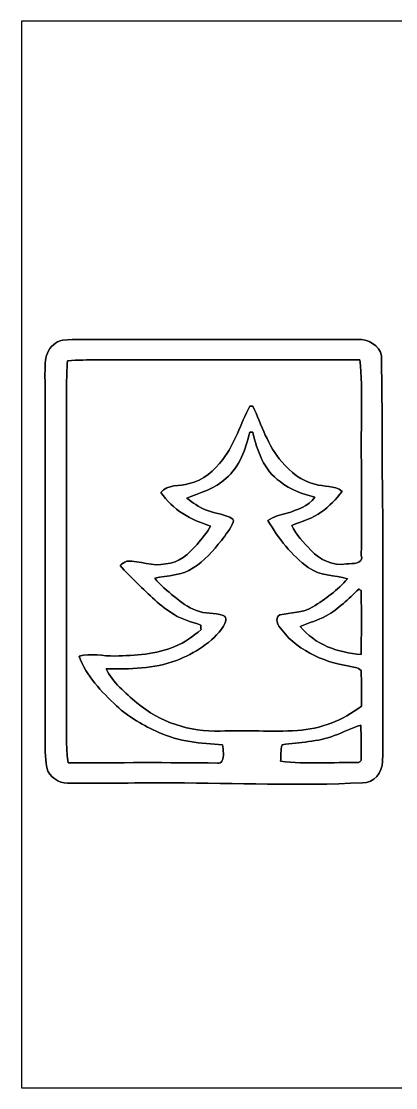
# Model space of a CAD drawing. Header units: centimetres. Extents: x -16.8 to 16.8, y -16.7 to 16.7.
# Drawn here: x -16.77 to -5.08, y -16.67 to 16.67 of the extents above; entities that cross this region are included whole.
import ezdxf

# ---------------------------------------------------------------- set-up
doc = ezdxf.new("R2010")
doc.units = ezdxf.units.CM
doc.header["$MEASUREMENT"] = 0
doc.layers.add('Layer 1', color=7, linetype='Continuous')

msp = doc.modelspace()

# ---------------------------------------------------------------- linework, layer by layer
at = {"layer": 'Layer 1', "color": 7}
for points, knots in [([(-16.77458, 16.66875), (-16.77458, 16.66875), (16.77458, 16.66875), (16.77458, 16.66875), (16.77458, 16.66875), (16.77458, 16.66875), (16.77458, -16.66875), (16.77458, -16.66875), (16.77458, -16.66875), (16.77458, -16.66875), (-16.77458, -16.66875), (-16.77458, -16.66875), (-16.77458, -16.66875), (-16.77458, -16.66875), (-16.77458, 16.66875), (-16.77458, 16.66875), (-16.77458, 16.66875), (-16.77458, 16.66875), (-16.77458, 16.66875), (-16.77458, 16.66875)], [0, 0, 0, 0, 0.16666667, 0.16666667, 0.16666667, 0.16666667, 0.33333333, 0.33333333, 0.33333333, 0.33333333, 0.5, 0.5, 0.5, 0.5, 0.66666667, 0.66666667, 0.66666667, 0.66666667, 1, 1, 1, 1]), ([(-15.48871, 6.69643), (-15.70249, 6.65974), (-15.88241, 6.49605), (-15.96073, 6.29708), (-15.96073, 6.29708), (-16.04151, 6.09565), (-16.02952, 5.87516), (-16.03622, 5.66279), (-16.03622, 5.66279), (-16.03093, 1.84079), (-16.03481, -1.9812), (-16.0341, -5.80355), (-16.0341, -5.80355), (-16.02352, -6.1281), (-16.0468, -6.46218), (-15.94485, -6.77616), (-15.94485, -6.77616), (-15.80656, -7.02733), (-15.51129, -7.18679), (-15.22307, -7.14834), (-15.22307, -7.14834), (-14.16473, -7.14375), (-13.10605, -7.14304), (-12.04736, -7.14304), (-12.04736, -7.14304), (-10.07216, -7.13916), (-8.09449, -7.24606), (-6.12069, -7.13352), (-6.12069, -7.13352), (-5.76439, -7.15539), (-5.5051, -6.80297), (-5.49063, -6.47453), (-5.49063, -6.47453), (-5.47723, -3.88761), (-5.49134, -1.29963), (-5.48464, 1.28764), (-5.48464, 1.28764), (-5.51921, 2.88678), (-5.49663, 4.48628), (-5.52732, 6.08542), (-5.52732, 6.08542), (-5.48181, 6.43961), (-5.83883, 6.69078), (-6.15386, 6.72077), (-6.15386, 6.72077), (-8.85896, 6.72324), (-11.56441, 6.71689), (-14.26986, 6.72218), (-14.26986, 6.72218), (-14.67626, 6.71971), (-15.08407, 6.74052), (-15.48871, 6.69643)], [0, 0, 0, 0, 0.07142857, 0.07142857, 0.07142857, 0.07142857, 0.14285714, 0.14285714, 0.14285714, 0.14285714, 0.21428571, 0.21428571, 0.21428571, 0.21428571, 0.28571429, 0.28571429, 0.28571429, 0.28571429, 0.35714286, 0.35714286, 0.35714286, 0.35714286, 0.42857143, 0.42857143, 0.42857143, 0.42857143, 0.5, 0.5, 0.5, 0.5, 0.57142857, 0.57142857, 0.57142857, 0.57142857, 0.64285714, 0.64285714, 0.64285714, 0.64285714, 0.71428571, 0.71428571, 0.71428571, 0.71428571, 0.78571429, 0.78571429, 0.78571429, 0.78571429, 0.85714286, 0.85714286, 0.85714286, 0.85714286, 1, 1, 1, 1]), ([(-15.33243, 6.0579), (-15.01422, 6.07977), (-14.69496, 6.08718), (-14.37569, 6.08683), (-14.37569, 6.08683), (-11.6519, 6.08506), (-8.92845, 6.08401), (-6.20466, 6.08683), (-6.20466, 6.08683), (-6.13445, 5.58412), (-6.15738, 5.07471), (-6.15386, 4.56847), (-6.15386, 4.56847), (-6.16303, 3.03953), (-6.14786, 1.51024), (-6.15774, -0.0187), (-6.15774, -0.0187), (-6.07272, -0.32032), (-6.44137, -0.27411), (-6.61529, -0.29598), (-6.61529, -0.29598), (-7.03721, -0.35913), (-7.44714, -0.16792), (-7.73254, 0.1337), (-7.73254, 0.1337), (-7.94597, 0.37994), (-8.20032, 0.60713), (-8.33191, 0.91158), (-8.33191, 0.91158), (-8.01264, 1.02941), (-7.6775, 1.12889), (-7.3981, 1.33032), (-7.3981, 1.33032), (-7.1568, 1.51412), (-6.94267, 1.73249), (-6.75922, 1.97414), (-6.75922, 1.97414), (-6.99629, 2.17523), (-7.32649, 2.10679), (-7.60518, 2.19992), (-7.60518, 2.19992), (-8.02464, 2.29553), (-8.36718, 2.57598), (-8.63918, 2.89701), (-8.63918, 2.89701), (-9.0745, 3.40007), (-9.27841, 4.04142), (-9.54193, 4.63973), (-9.54193, 4.63973), (-9.56733, 4.63832), (-9.61778, 4.6355), (-9.64318, 4.63409), (-9.64318, 4.63409), (-9.93281, 4.08446), (-10.09579, 3.4671), (-10.48703, 2.97321), (-10.48703, 2.97321), (-10.74984, 2.62678), (-11.09557, 2.30188), (-11.53724, 2.21827), (-11.53724, 2.21827), (-11.83005, 2.11526), (-12.2047, 2.20909), (-12.41848, 1.94169), (-12.41848, 1.94169), (-12.05689, 1.40406), (-11.47269, 1.07033), (-10.86273, 0.88935), (-10.86273, 0.88935), (-10.97492, 0.67804), (-11.13649, 0.49953), (-11.28889, 0.31715), (-11.28889, 0.31715), (-11.54324, 0.02505), (-11.85122, -0.2727), (-12.26256, -0.29563), (-12.26256, -0.29563), (-12.67354, -0.38841), (-13.07218, -0.18697), (-13.48246, -0.21237), (-13.48246, -0.21237), (-13.56395, -0.23424), (-13.62745, -0.29281), (-13.69236, -0.34325), (-13.69236, -0.34325), (-13.35405, -0.72637), (-12.97623, -1.07139), (-12.60475, -1.42169), (-12.60475, -1.42169), (-12.42378, -1.59773), (-12.21599, -1.74272), (-12.00432, -1.87925), (-12.00432, -1.87925), (-11.74679, -2.03553), (-11.45046, -2.10749), (-11.16894, -2.20804), (-11.16894, -2.20804), (-11.16683, -2.25496), (-11.16471, -2.30188), (-11.16224, -2.34879), (-11.16224, -2.34879), (-11.41307, -2.5527), (-11.67165, -2.75908), (-11.97751, -2.87408), (-11.97751, -2.87408), (-12.56771, -3.12526), (-13.21964, -3.15454), (-13.85147, -3.17465), (-13.85147, -3.17465), (-14.22365, -3.17853), (-14.60641, -3.07904), (-14.97295, -3.17747), (-14.97295, -3.17747), (-14.75423, -3.80294), (-14.26916, -4.2859), (-13.79855, -4.73146), (-13.79855, -4.73146), (-13.41931, -5.09588), (-12.95224, -5.34776), (-12.47669, -5.56225), (-12.47669, -5.56225), (-11.85651, -5.85223), (-11.16083, -5.90232), (-10.48773, -5.95066), (-10.48773, -5.95066), (-10.48032, -6.11964), (-10.42952, -6.30167), (-10.50925, -6.46042), (-10.50925, -6.46042), (-10.53324, -6.51439), (-10.59815, -6.52074), (-10.65001, -6.52251), (-10.65001, -6.52251), (-12.2047, -6.49676), (-13.75974, -6.51228), (-15.31479, -6.51016), (-15.31479, -6.51016), (-15.39169, -5.94854), (-15.35924, -5.37986), (-15.36488, -4.81542), (-15.36488, -4.81542), (-15.36171, -1.46403), (-15.36418, 1.88736), (-15.36418, 5.23875), (-15.36418, 5.23875), (-15.36277, 5.51251), (-15.35254, 5.78556), (-15.33243, 6.0579)], [0, 0, 0, 0, 0.02631579, 0.02631579, 0.02631579, 0.02631579, 0.05263158, 0.05263158, 0.05263158, 0.05263158, 0.07894737, 0.07894737, 0.07894737, 0.07894737, 0.10526316, 0.10526316, 0.10526316, 0.10526316, 0.13157895, 0.13157895, 0.13157895, 0.13157895, 0.15789474, 0.15789474, 0.15789474, 0.15789474, 0.18421053, 0.18421053, 0.18421053, 0.18421053, 0.21052632, 0.21052632, 0.21052632, 0.21052632, 0.23684211, 0.23684211, 0.23684211, 0.23684211, 0.26315789, 0.26315789, 0.26315789, 0.26315789, 0.28947368, 0.28947368, 0.28947368, 0.28947368, 0.31578947, 0.31578947, 0.31578947, 0.31578947, 0.34210526, 0.34210526, 0.34210526, 0.34210526, 0.36842105, 0.36842105, 0.36842105, 0.36842105, 0.39473684, 0.39473684, 0.39473684, 0.39473684, 0.42105263, 0.42105263, 0.42105263, 0.42105263, 0.44736842, 0.44736842, 0.44736842, 0.44736842, 0.47368421, 0.47368421, 0.47368421, 0.47368421, 0.5, 0.5, 0.5, 0.5, 0.52631579, 0.52631579, 0.52631579, 0.52631579, 0.55263158, 0.55263158, 0.55263158, 0.55263158, 0.57894737, 0.57894737, 0.57894737, 0.57894737, 0.60526316, 0.60526316, 0.60526316, 0.60526316, 0.63157895, 0.63157895, 0.63157895, 0.63157895, 0.65789474, 0.65789474, 0.65789474, 0.65789474, 0.68421053, 0.68421053, 0.68421053, 0.68421053, 0.71052632, 0.71052632, 0.71052632, 0.71052632, 0.73684211, 0.73684211, 0.73684211, 0.73684211, 0.76315789, 0.76315789, 0.76315789, 0.76315789, 0.78947368, 0.78947368, 0.78947368, 0.78947368, 0.81578947, 0.81578947, 0.81578947, 0.81578947, 0.84210526, 0.84210526, 0.84210526, 0.84210526, 0.86842105, 0.86842105, 0.86842105, 0.86842105, 0.89473684, 0.89473684, 0.89473684, 0.89473684, 0.92105263, 0.92105263, 0.92105263, 0.92105263, 0.94736842, 0.94736842, 0.94736842, 0.94736842, 1, 1, 1, 1]), ([(-9.64106, 3.82517), (-9.61813, 3.82482), (-9.57298, 3.82482), (-9.5504, 3.82482), (-9.5504, 3.82482), (-9.40753, 3.25226), (-9.20291, 2.63172), (-8.6928, 2.27965), (-8.6928, 2.27965), (-8.38059, 2.01965), (-7.9943, 1.89371), (-7.60977, 1.78894), (-7.60977, 1.78894), (-7.81826, 1.51306), (-8.16222, 1.38889), (-8.48078, 1.2894), (-8.48078, 1.2894), (-8.68645, 1.24107), (-8.89953, 1.19133), (-9.07168, 1.06151), (-9.07168, 1.06151), (-8.74571, 0.50483), (-8.33861, -0.02328), (-7.81403, -0.40569), (-7.81403, -0.40569), (-7.45843, -0.67522), (-6.99629, -0.63888), (-6.58777, -0.76165), (-6.58777, -0.76165), (-6.89575, -1.11301), (-7.27745, -1.39594), (-7.67362, -1.63936), (-7.67362, -1.63936), (-7.97701, -1.83797), (-8.35872, -1.80587), (-8.69703, -1.89018), (-8.69703, -1.89018), (-8.83779, -1.95121), (-8.80216, -2.13678), (-8.72913, -2.23802), (-8.72913, -2.23802), (-8.23524, -2.96333), (-7.38152, -3.35421), (-6.53803, -3.49391), (-6.53803, -3.49391), (-6.41703, -3.53166), (-6.26004, -3.52284), (-6.16585, -3.62373), (-6.16585, -3.62373), (-6.14186, -3.99662), (-6.15456, -4.37056), (-6.15597, -4.74451), (-6.15597, -4.74451), (-6.72712, -5.19007), (-7.43338, -5.45218), (-8.15516, -5.50122), (-8.15516, -5.50122), (-8.95809, -5.55519), (-9.76242, -5.48464), (-10.56605, -5.51991), (-10.56605, -5.51991), (-11.50479, -5.55378), (-12.45376, -5.24475), (-13.17131, -4.63479), (-13.17131, -4.63479), (-13.53009, -4.3247), (-13.91638, -4.00791), (-14.12734, -3.57329), (-14.12734, -3.57329), (-13.39109, -3.58105), (-12.62909, -3.58563), (-11.93236, -3.31153), (-11.93236, -3.31153), (-11.36509, -3.08822), (-10.80629, -2.7559), (-10.46057, -2.23979), (-10.46057, -2.23979), (-10.40906, -2.1396), (-10.32757, -1.96039), (-10.47186, -1.90218), (-10.47186, -1.90218), (-10.74279, -1.82033), (-11.04265, -1.86161), (-11.30688, -1.74731), (-11.30688, -1.74731), (-11.57146, -1.66264), (-11.79266, -1.48837), (-12.00256, -1.31304), (-12.00256, -1.31304), (-12.21493, -1.13383), (-12.43824, -0.96097), (-12.60828, -0.73872), (-12.60828, -0.73872), (-12.20435, -0.65123), (-11.75526, -0.66252), (-11.40425, -0.41663), (-11.40425, -0.41663), (-11.05464, -0.1972), (-10.78124, 0.11783), (-10.52759, 0.43815), (-10.52759, 0.43815), (-10.39036, 0.61913), (-10.24431, 0.8001), (-10.15471, 1.01106), (-10.15471, 1.01106), (-10.11202, 1.08726), (-10.21503, 1.12571), (-10.26407, 1.1624), (-10.26407, 1.1624), (-10.50255, 1.27882), (-10.77701, 1.29081), (-11.01866, 1.40018), (-11.01866, 1.40018), (-11.23738, 1.4799), (-11.42294, 1.62137), (-11.60604, 1.76177), (-11.60604, 1.76177), (-11.18341, 1.9304), (-10.72727, 2.06269), (-10.38401, 2.37666), (-10.38401, 2.37666), (-9.95821, 2.7432), (-9.76489, 3.29389), (-9.64106, 3.82517)], [0, 0, 0, 0, 0.03125, 0.03125, 0.03125, 0.03125, 0.0625, 0.0625, 0.0625, 0.0625, 0.09375, 0.09375, 0.09375, 0.09375, 0.125, 0.125, 0.125, 0.125, 0.15625, 0.15625, 0.15625, 0.15625, 0.1875, 0.1875, 0.1875, 0.1875, 0.21875, 0.21875, 0.21875, 0.21875, 0.25, 0.25, 0.25, 0.25, 0.28125, 0.28125, 0.28125, 0.28125, 0.3125, 0.3125, 0.3125, 0.3125, 0.34375, 0.34375, 0.34375, 0.34375, 0.375, 0.375, 0.375, 0.375, 0.40625, 0.40625, 0.40625, 0.40625, 0.4375, 0.4375, 0.4375, 0.4375, 0.46875, 0.46875, 0.46875, 0.46875, 0.5, 0.5, 0.5, 0.5, 0.53125, 0.53125, 0.53125, 0.53125, 0.5625, 0.5625, 0.5625, 0.5625, 0.59375, 0.59375, 0.59375, 0.59375, 0.625, 0.625, 0.625, 0.625, 0.65625, 0.65625, 0.65625, 0.65625, 0.6875, 0.6875, 0.6875, 0.6875, 0.71875, 0.71875, 0.71875, 0.71875, 0.75, 0.75, 0.75, 0.75, 0.78125, 0.78125, 0.78125, 0.78125, 0.8125, 0.8125, 0.8125, 0.8125, 0.84375, 0.84375, 0.84375, 0.84375, 0.875, 0.875, 0.875, 0.875, 0.90625, 0.90625, 0.90625, 0.90625, 0.9375, 0.9375, 0.9375, 0.9375, 1, 1, 1, 1]), ([(-7.25205, -1.92088), (-6.87035, -1.69898), (-6.54897, -1.39065), (-6.23958, -1.0795), (-6.23958, -1.0795), (-6.21947, -1.08973), (-6.17961, -1.11019), (-6.15985, -1.12042), (-6.15985, -1.12042), (-6.15456, -1.78752), (-6.14892, -2.45463), (-6.16691, -3.12173), (-6.16691, -3.12173), (-6.8707, -3.07622), (-7.61365, -2.82011), (-8.06238, -2.24861), (-8.06238, -2.24861), (-7.79956, -2.12161), (-7.50641, -2.06763), (-7.25205, -1.92088)], [0, 0, 0, 0, 0.16666667, 0.16666667, 0.16666667, 0.16666667, 0.33333333, 0.33333333, 0.33333333, 0.33333333, 0.5, 0.5, 0.5, 0.5, 0.66666667, 0.66666667, 0.66666667, 0.66666667, 1, 1, 1, 1]), ([(-7.00334, -5.65926), (-6.7183, -5.57142), (-6.46042, -5.41302), (-6.17291, -5.33365), (-6.17291, -5.33365), (-6.15703, -5.69877), (-6.15527, -6.06425), (-6.15809, -6.43008), (-6.15809, -6.43008), (-6.18384, -6.45442), (-6.20959, -6.47912), (-6.23535, -6.50416), (-6.23535, -6.50416), (-7.04921, -6.49217), (-7.86941, -6.55779), (-8.6801, -6.46606), (-8.6801, -6.46606), (-8.65646, -6.29391), (-8.69033, -6.11082), (-8.62612, -5.94678), (-8.62612, -5.94678), (-8.0832, -5.87163), (-7.52052, -5.86281), (-7.00334, -5.65926)], [0, 0, 0, 0, 0.14285714, 0.14285714, 0.14285714, 0.14285714, 0.28571429, 0.28571429, 0.28571429, 0.28571429, 0.42857143, 0.42857143, 0.42857143, 0.42857143, 0.57142857, 0.57142857, 0.57142857, 0.57142857, 0.71428571, 0.71428571, 0.71428571, 0.71428571, 1, 1, 1, 1])]:
    msp.add_open_spline(points, degree=3, knots=knots, dxfattribs=at)
at = {"layer": 'Layer 1', "color": 253}
for points, knots in [([(-15.48871, 6.69643), (-15.08407, 6.74052), (-14.67626, 6.71971), (-14.26986, 6.72218), (-14.26986, 6.72218), (-11.56441, 6.71689), (-8.85896, 6.72324), (-6.15386, 6.72077), (-6.15386, 6.72077), (-5.83883, 6.69078), (-5.48181, 6.43961), (-5.52732, 6.08542), (-5.52732, 6.08542), (-5.49663, 4.48628), (-5.51921, 2.88678), (-5.48464, 1.28764), (-5.48464, 1.28764), (-5.49134, -1.29963), (-5.47723, -3.88761), (-5.49063, -6.47453), (-5.49063, -6.47453), (-5.5051, -6.80297), (-5.76439, -7.15539), (-6.12069, -7.13352), (-6.12069, -7.13352), (-8.09449, -7.24606), (-10.07216, -7.13916), (-12.04736, -7.14304), (-12.04736, -7.14304), (-13.10605, -7.14304), (-14.16473, -7.14375), (-15.22307, -7.14834), (-15.22307, -7.14834), (-15.51129, -7.18679), (-15.80656, -7.02733), (-15.94485, -6.77616), (-15.94485, -6.77616), (-16.0468, -6.46218), (-16.02352, -6.1281), (-16.0341, -5.80355), (-16.0341, -5.80355), (-16.03481, -1.9812), (-16.03093, 1.84079), (-16.03622, 5.66279), (-16.03622, 5.66279), (-16.02952, 5.87516), (-16.04151, 6.09565), (-15.96073, 6.29708), (-15.96073, 6.29708), (-15.88241, 6.49605), (-15.70249, 6.65974), (-15.48871, 6.69643), (-15.48871, 6.69643), (-15.48871, 6.69643), (-15.48871, 6.69643), (-15.48871, 6.69643)], [0, 0, 0, 0, 0.06666667, 0.06666667, 0.06666667, 0.06666667, 0.13333333, 0.13333333, 0.13333333, 0.13333333, 0.2, 0.2, 0.2, 0.2, 0.26666667, 0.26666667, 0.26666667, 0.26666667, 0.33333333, 0.33333333, 0.33333333, 0.33333333, 0.4, 0.4, 0.4, 0.4, 0.46666667, 0.46666667, 0.46666667, 0.46666667, 0.53333333, 0.53333333, 0.53333333, 0.53333333, 0.6, 0.6, 0.6, 0.6, 0.66666667, 0.66666667, 0.66666667, 0.66666667, 0.73333333, 0.73333333, 0.73333333, 0.73333333, 0.8, 0.8, 0.8, 0.8, 0.86666667, 0.86666667, 0.86666667, 0.86666667, 1, 1, 1, 1]), ([(-15.33243, 6.0579), (-15.35254, 5.78556), (-15.36277, 5.51251), (-15.36418, 5.23875), (-15.36418, 5.23875), (-15.36418, 1.88736), (-15.36171, -1.46403), (-15.36488, -4.81542), (-15.36488, -4.81542), (-15.35924, -5.37986), (-15.39169, -5.94854), (-15.31479, -6.51016), (-15.31479, -6.51016), (-13.75974, -6.51228), (-12.2047, -6.49676), (-10.65001, -6.52251), (-10.65001, -6.52251), (-10.59815, -6.52074), (-10.53324, -6.51439), (-10.50925, -6.46042), (-10.50925, -6.46042), (-10.42952, -6.30167), (-10.48032, -6.11964), (-10.48773, -5.95066), (-10.48773, -5.95066), (-11.16083, -5.90232), (-11.85651, -5.85223), (-12.47669, -5.56225), (-12.47669, -5.56225), (-12.95224, -5.34776), (-13.41931, -5.09588), (-13.79855, -4.73146), (-13.79855, -4.73146), (-14.26916, -4.2859), (-14.75423, -3.80294), (-14.97295, -3.17747), (-14.97295, -3.17747), (-14.60641, -3.07904), (-14.22365, -3.17853), (-13.85147, -3.17465), (-13.85147, -3.17465), (-13.21964, -3.15454), (-12.56771, -3.12526), (-11.97751, -2.87408), (-11.97751, -2.87408), (-11.67165, -2.75908), (-11.41307, -2.5527), (-11.16224, -2.34879), (-11.16224, -2.34879), (-11.16471, -2.30188), (-11.16683, -2.25496), (-11.16894, -2.20804), (-11.16894, -2.20804), (-11.45046, -2.10749), (-11.74679, -2.03553), (-12.00432, -1.87925), (-12.00432, -1.87925), (-12.21599, -1.74272), (-12.42378, -1.59773), (-12.60475, -1.42169), (-12.60475, -1.42169), (-12.97623, -1.07139), (-13.35405, -0.72637), (-13.69236, -0.34325), (-13.69236, -0.34325), (-13.62745, -0.29281), (-13.56395, -0.23424), (-13.48246, -0.21237), (-13.48246, -0.21237), (-13.07218, -0.18697), (-12.67354, -0.38841), (-12.26256, -0.29563), (-12.26256, -0.29563), (-11.85122, -0.2727), (-11.54324, 0.02505), (-11.28889, 0.31715), (-11.28889, 0.31715), (-11.13649, 0.49953), (-10.97492, 0.67804), (-10.86273, 0.88935), (-10.86273, 0.88935), (-11.47269, 1.07033), (-12.05689, 1.40406), (-12.41848, 1.94169), (-12.41848, 1.94169), (-12.2047, 2.20909), (-11.83005, 2.11526), (-11.53724, 2.21827), (-11.53724, 2.21827), (-11.09557, 2.30188), (-10.74984, 2.62678), (-10.48703, 2.97321), (-10.48703, 2.97321), (-10.09579, 3.4671), (-9.93281, 4.08446), (-9.64318, 4.63409), (-9.64318, 4.63409), (-9.61778, 4.6355), (-9.56733, 4.63832), (-9.54193, 4.63973), (-9.54193, 4.63973), (-9.27841, 4.04142), (-9.0745, 3.40007), (-8.63918, 2.89701), (-8.63918, 2.89701), (-8.36718, 2.57598), (-8.02464, 2.29553), (-7.60518, 2.19992), (-7.60518, 2.19992), (-7.32649, 2.10679), (-6.99629, 2.17523), (-6.75922, 1.97414), (-6.75922, 1.97414), (-6.94267, 1.73249), (-7.1568, 1.51412), (-7.3981, 1.33032), (-7.3981, 1.33032), (-7.6775, 1.12889), (-8.01264, 1.02941), (-8.33191, 0.91158), (-8.33191, 0.91158), (-8.20032, 0.60713), (-7.94597, 0.37994), (-7.73254, 0.1337), (-7.73254, 0.1337), (-7.44714, -0.16792), (-7.03721, -0.35913), (-6.61529, -0.29598), (-6.61529, -0.29598), (-6.44137, -0.27411), (-6.07272, -0.32032), (-6.15774, -0.0187), (-6.15774, -0.0187), (-6.14786, 1.51024), (-6.16303, 3.03953), (-6.15386, 4.56847), (-6.15386, 4.56847), (-6.15738, 5.07471), (-6.13445, 5.58412), (-6.20466, 6.08683), (-6.20466, 6.08683), (-8.92845, 6.08401), (-11.6519, 6.08506), (-14.37569, 6.08683), (-14.37569, 6.08683), (-14.69496, 6.08718), (-15.01422, 6.07977), (-15.33243, 6.0579), (-15.33243, 6.0579), (-15.33243, 6.0579), (-15.33243, 6.0579), (-15.33243, 6.0579)], [0, 0, 0, 0, 0.02564103, 0.02564103, 0.02564103, 0.02564103, 0.05128205, 0.05128205, 0.05128205, 0.05128205, 0.07692308, 0.07692308, 0.07692308, 0.07692308, 0.1025641, 0.1025641, 0.1025641, 0.1025641, 0.12820513, 0.12820513, 0.12820513, 0.12820513, 0.15384615, 0.15384615, 0.15384615, 0.15384615, 0.17948718, 0.17948718, 0.17948718, 0.17948718, 0.20512821, 0.20512821, 0.20512821, 0.20512821, 0.23076923, 0.23076923, 0.23076923, 0.23076923, 0.25641026, 0.25641026, 0.25641026, 0.25641026, 0.28205128, 0.28205128, 0.28205128, 0.28205128, 0.30769231, 0.30769231, 0.30769231, 0.30769231, 0.33333333, 0.33333333, 0.33333333, 0.33333333, 0.35897436, 0.35897436, 0.35897436, 0.35897436, 0.38461538, 0.38461538, 0.38461538, 0.38461538, 0.41025641, 0.41025641, 0.41025641, 0.41025641, 0.43589744, 0.43589744, 0.43589744, 0.43589744, 0.46153846, 0.46153846, 0.46153846, 0.46153846, 0.48717949, 0.48717949, 0.48717949, 0.48717949, 0.51282051, 0.51282051, 0.51282051, 0.51282051, 0.53846154, 0.53846154, 0.53846154, 0.53846154, 0.56410256, 0.56410256, 0.56410256, 0.56410256, 0.58974359, 0.58974359, 0.58974359, 0.58974359, 0.61538462, 0.61538462, 0.61538462, 0.61538462, 0.64102564, 0.64102564, 0.64102564, 0.64102564, 0.66666667, 0.66666667, 0.66666667, 0.66666667, 0.69230769, 0.69230769, 0.69230769, 0.69230769, 0.71794872, 0.71794872, 0.71794872, 0.71794872, 0.74358974, 0.74358974, 0.74358974, 0.74358974, 0.76923077, 0.76923077, 0.76923077, 0.76923077, 0.79487179, 0.79487179, 0.79487179, 0.79487179, 0.82051282, 0.82051282, 0.82051282, 0.82051282, 0.84615385, 0.84615385, 0.84615385, 0.84615385, 0.87179487, 0.87179487, 0.87179487, 0.87179487, 0.8974359, 0.8974359, 0.8974359, 0.8974359, 0.92307692, 0.92307692, 0.92307692, 0.92307692, 0.94871795, 0.94871795, 0.94871795, 0.94871795, 1, 1, 1, 1]), ([(-9.64106, 3.82517), (-9.76489, 3.29389), (-9.95821, 2.7432), (-10.38401, 2.37666), (-10.38401, 2.37666), (-10.72727, 2.06269), (-11.18341, 1.9304), (-11.60604, 1.76177), (-11.60604, 1.76177), (-11.42294, 1.62137), (-11.23738, 1.4799), (-11.01866, 1.40018), (-11.01866, 1.40018), (-10.77701, 1.29081), (-10.50255, 1.27882), (-10.26407, 1.1624), (-10.26407, 1.1624), (-10.21503, 1.12571), (-10.11202, 1.08726), (-10.15471, 1.01106), (-10.15471, 1.01106), (-10.24431, 0.8001), (-10.39036, 0.61913), (-10.52759, 0.43815), (-10.52759, 0.43815), (-10.78124, 0.11783), (-11.05464, -0.1972), (-11.40425, -0.41663), (-11.40425, -0.41663), (-11.75526, -0.66252), (-12.20435, -0.65123), (-12.60828, -0.73872), (-12.60828, -0.73872), (-12.43824, -0.96097), (-12.21493, -1.13383), (-12.00256, -1.31304), (-12.00256, -1.31304), (-11.79266, -1.48837), (-11.57146, -1.66264), (-11.30688, -1.74731), (-11.30688, -1.74731), (-11.04265, -1.86161), (-10.74279, -1.82033), (-10.47186, -1.90218), (-10.47186, -1.90218), (-10.32757, -1.96039), (-10.40906, -2.1396), (-10.46057, -2.23979), (-10.46057, -2.23979), (-10.80629, -2.7559), (-11.36509, -3.08822), (-11.93236, -3.31153), (-11.93236, -3.31153), (-12.62909, -3.58563), (-13.39109, -3.58105), (-14.12734, -3.57329), (-14.12734, -3.57329), (-13.91638, -4.00791), (-13.53009, -4.3247), (-13.17131, -4.63479), (-13.17131, -4.63479), (-12.45376, -5.24475), (-11.50479, -5.55378), (-10.56605, -5.51991), (-10.56605, -5.51991), (-9.76242, -5.48464), (-8.95809, -5.55519), (-8.15516, -5.50122), (-8.15516, -5.50122), (-7.43338, -5.45218), (-6.72712, -5.19007), (-6.15597, -4.74451), (-6.15597, -4.74451), (-6.15456, -4.37056), (-6.14186, -3.99662), (-6.16585, -3.62373), (-6.16585, -3.62373), (-6.26004, -3.52284), (-6.41703, -3.53166), (-6.53803, -3.49391), (-6.53803, -3.49391), (-7.38152, -3.35421), (-8.23524, -2.96333), (-8.72913, -2.23802), (-8.72913, -2.23802), (-8.80216, -2.13678), (-8.83779, -1.95121), (-8.69703, -1.89018), (-8.69703, -1.89018), (-8.35872, -1.80587), (-7.97701, -1.83797), (-7.67362, -1.63936), (-7.67362, -1.63936), (-7.27745, -1.39594), (-6.89575, -1.11301), (-6.58777, -0.76165), (-6.58777, -0.76165), (-6.99629, -0.63888), (-7.45843, -0.67522), (-7.81403, -0.40569), (-7.81403, -0.40569), (-8.33861, -0.02328), (-8.74571, 0.50483), (-9.07168, 1.06151), (-9.07168, 1.06151), (-8.89953, 1.19133), (-8.68645, 1.24107), (-8.48078, 1.2894), (-8.48078, 1.2894), (-8.16222, 1.38889), (-7.81826, 1.51306), (-7.60977, 1.78894), (-7.60977, 1.78894), (-7.9943, 1.89371), (-8.38059, 2.01965), (-8.6928, 2.27965), (-8.6928, 2.27965), (-9.20291, 2.63172), (-9.40753, 3.25226), (-9.5504, 3.82482), (-9.5504, 3.82482), (-9.57298, 3.82482), (-9.61813, 3.82482), (-9.64106, 3.82517), (-9.64106, 3.82517), (-9.64106, 3.82517), (-9.64106, 3.82517), (-9.64106, 3.82517)], [0, 0, 0, 0, 0.03030303, 0.03030303, 0.03030303, 0.03030303, 0.06060606, 0.06060606, 0.06060606, 0.06060606, 0.09090909, 0.09090909, 0.09090909, 0.09090909, 0.12121212, 0.12121212, 0.12121212, 0.12121212, 0.15151515, 0.15151515, 0.15151515, 0.15151515, 0.18181818, 0.18181818, 0.18181818, 0.18181818, 0.21212121, 0.21212121, 0.21212121, 0.21212121, 0.24242424, 0.24242424, 0.24242424, 0.24242424, 0.27272727, 0.27272727, 0.27272727, 0.27272727, 0.3030303, 0.3030303, 0.3030303, 0.3030303, 0.33333333, 0.33333333, 0.33333333, 0.33333333, 0.36363636, 0.36363636, 0.36363636, 0.36363636, 0.39393939, 0.39393939, 0.39393939, 0.39393939, 0.42424242, 0.42424242, 0.42424242, 0.42424242, 0.45454545, 0.45454545, 0.45454545, 0.45454545, 0.48484848, 0.48484848, 0.48484848, 0.48484848, 0.51515152, 0.51515152, 0.51515152, 0.51515152, 0.54545455, 0.54545455, 0.54545455, 0.54545455, 0.57575758, 0.57575758, 0.57575758, 0.57575758, 0.60606061, 0.60606061, 0.60606061, 0.60606061, 0.63636364, 0.63636364, 0.63636364, 0.63636364, 0.66666667, 0.66666667, 0.66666667, 0.66666667, 0.6969697, 0.6969697, 0.6969697, 0.6969697, 0.72727273, 0.72727273, 0.72727273, 0.72727273, 0.75757576, 0.75757576, 0.75757576, 0.75757576, 0.78787879, 0.78787879, 0.78787879, 0.78787879, 0.81818182, 0.81818182, 0.81818182, 0.81818182, 0.84848485, 0.84848485, 0.84848485, 0.84848485, 0.87878788, 0.87878788, 0.87878788, 0.87878788, 0.90909091, 0.90909091, 0.90909091, 0.90909091, 0.93939394, 0.93939394, 0.93939394, 0.93939394, 1, 1, 1, 1]), ([(-7.25205, -1.92088), (-7.50641, -2.06763), (-7.79956, -2.12161), (-8.06238, -2.24861), (-8.06238, -2.24861), (-7.61365, -2.82011), (-6.8707, -3.07622), (-6.16691, -3.12173), (-6.16691, -3.12173), (-6.14892, -2.45463), (-6.15456, -1.78752), (-6.15985, -1.12042), (-6.15985, -1.12042), (-6.17961, -1.11019), (-6.21947, -1.08973), (-6.23958, -1.0795), (-6.23958, -1.0795), (-6.54897, -1.39065), (-6.87035, -1.69898), (-7.25205, -1.92088), (-7.25205, -1.92088), (-7.25205, -1.92088), (-7.25205, -1.92088), (-7.25205, -1.92088)], [0, 0, 0, 0, 0.14285714, 0.14285714, 0.14285714, 0.14285714, 0.28571429, 0.28571429, 0.28571429, 0.28571429, 0.42857143, 0.42857143, 0.42857143, 0.42857143, 0.57142857, 0.57142857, 0.57142857, 0.57142857, 0.71428571, 0.71428571, 0.71428571, 0.71428571, 1, 1, 1, 1]), ([(-7.00334, -5.65926), (-7.52052, -5.86281), (-8.0832, -5.87163), (-8.62612, -5.94678), (-8.62612, -5.94678), (-8.69033, -6.11082), (-8.65646, -6.29391), (-8.6801, -6.46606), (-8.6801, -6.46606), (-7.86941, -6.55779), (-7.04921, -6.49217), (-6.23535, -6.50416), (-6.23535, -6.50416), (-6.20959, -6.47912), (-6.18384, -6.45442), (-6.15809, -6.43008), (-6.15809, -6.43008), (-6.15527, -6.06425), (-6.15703, -5.69877), (-6.17291, -5.33365), (-6.17291, -5.33365), (-6.46042, -5.41302), (-6.7183, -5.57142), (-7.00334, -5.65926)], [0, 0, 0, 0, 0.14285714, 0.14285714, 0.14285714, 0.14285714, 0.28571429, 0.28571429, 0.28571429, 0.28571429, 0.42857143, 0.42857143, 0.42857143, 0.42857143, 0.57142857, 0.57142857, 0.57142857, 0.57142857, 0.71428571, 0.71428571, 0.71428571, 0.71428571, 1, 1, 1, 1])]:
    msp.add_open_spline(points, degree=3, knots=knots, dxfattribs=at)

doc.saveas('drawing.dxf')
